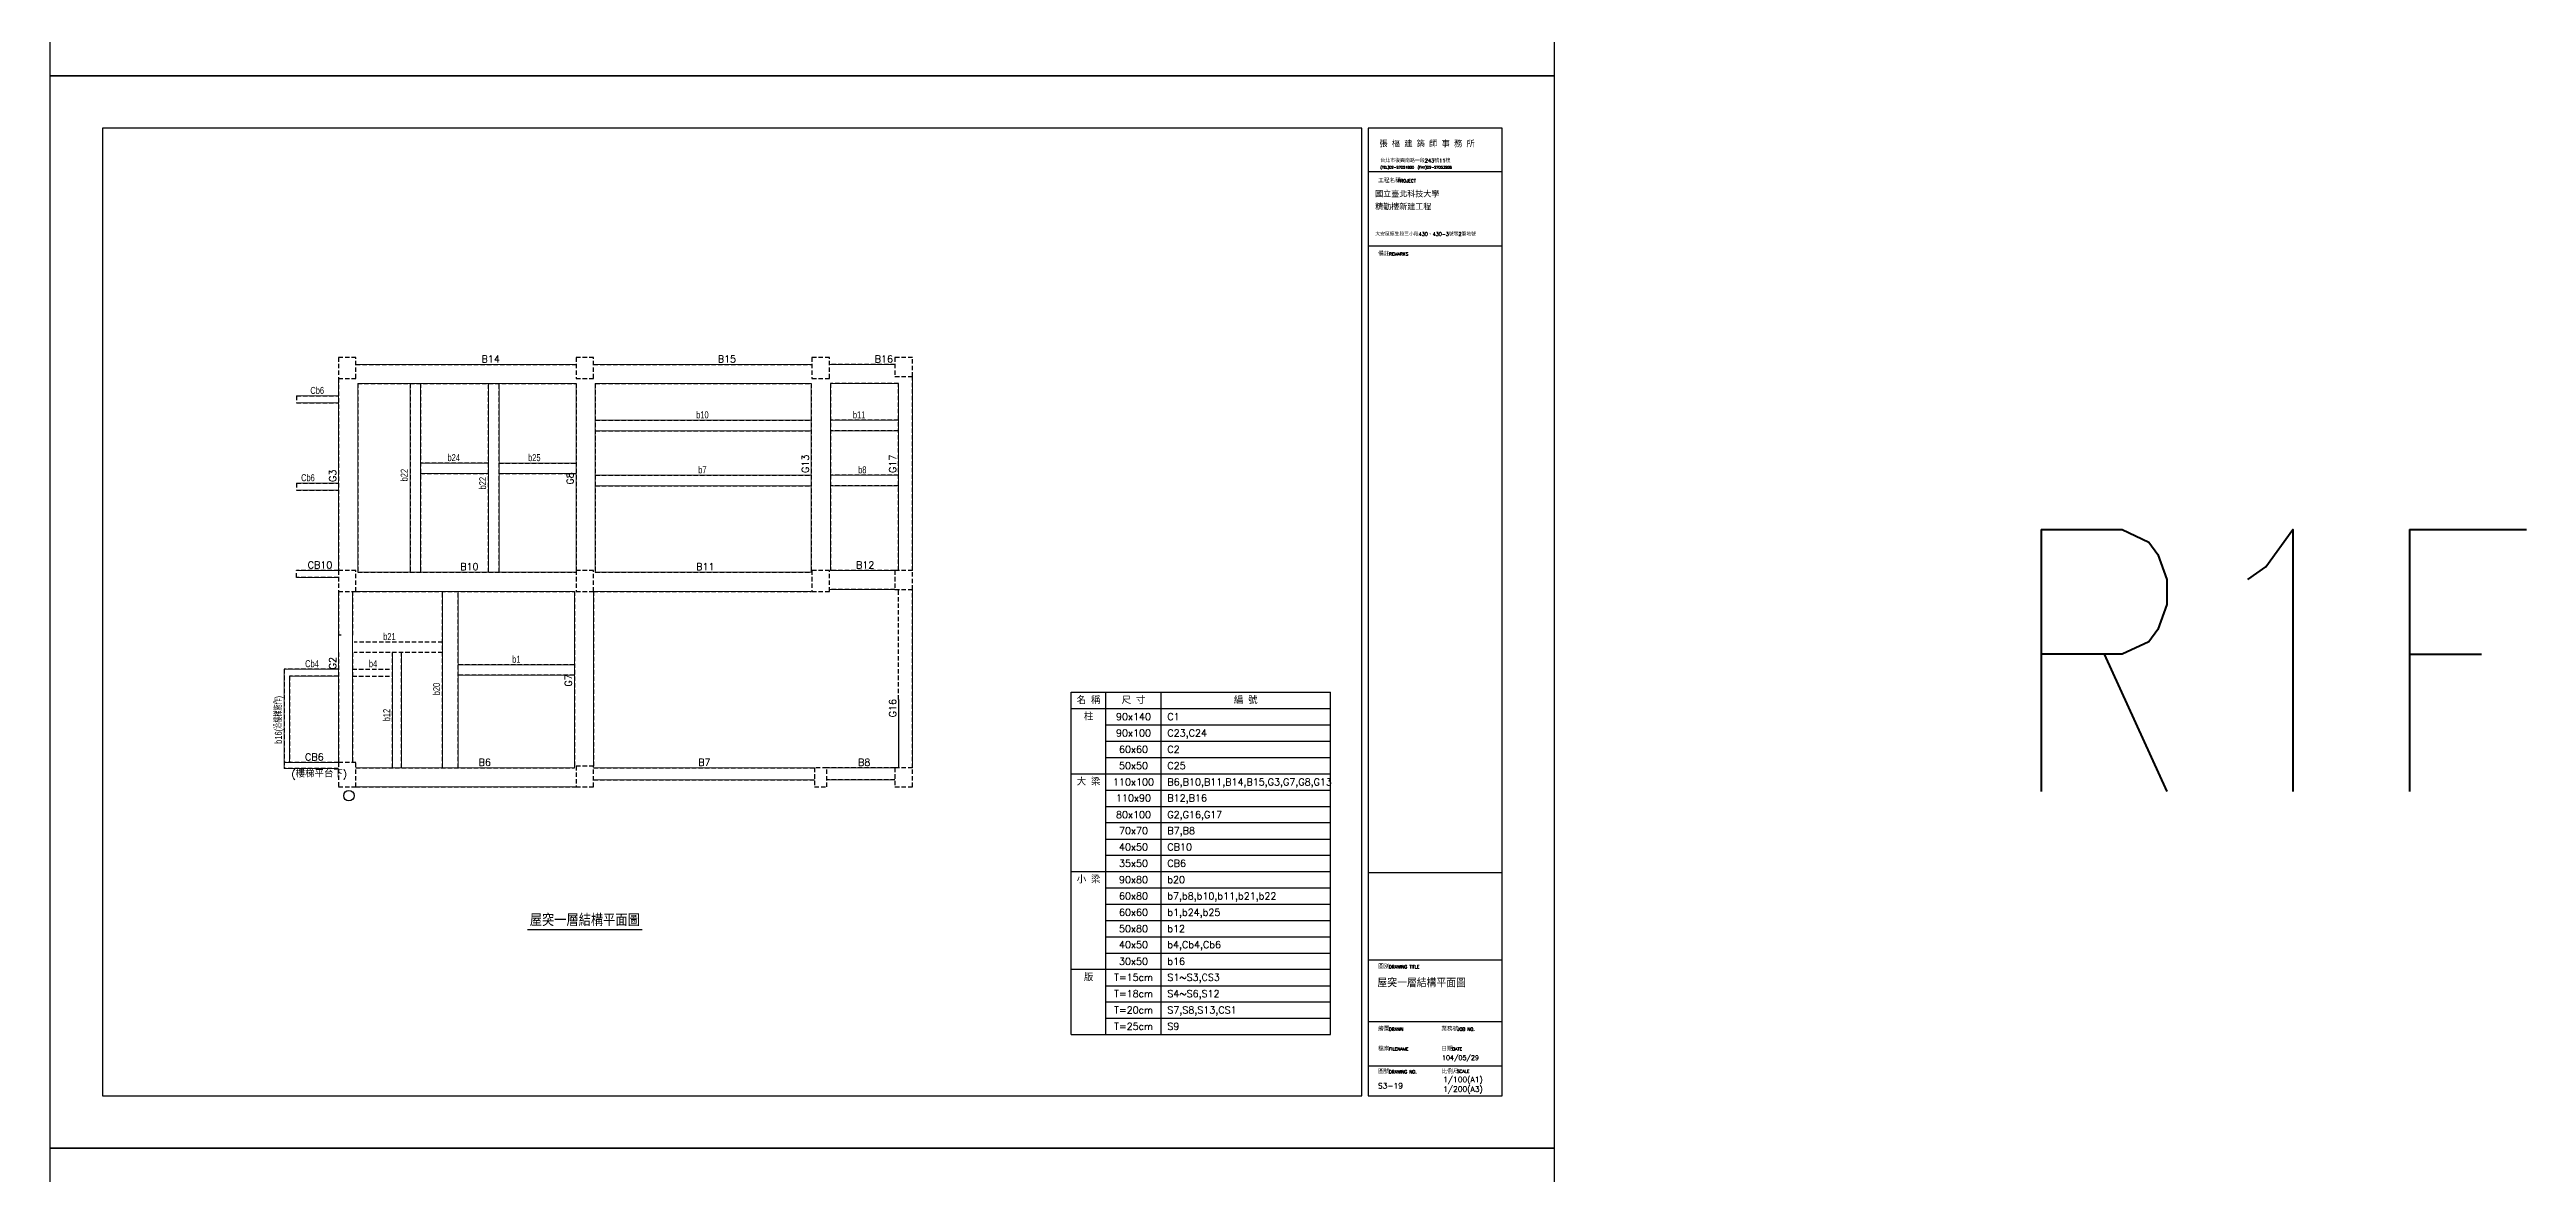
# Model space of a CAD drawing. Header units: millimetres. Extents: x -6716 to 14417, y -6142 to 137521.
# Drawn here: x -2 to 14173, y 5989 to 12431 of the extents above; entities that cross this region are included whole.
import ezdxf
from ezdxf.enums import TextEntityAlignment as Align

# ---------------------------------------------------------------- set-up
doc = ezdxf.new("R2010")
doc.units = ezdxf.units.MM
doc.header["$LTSCALE"] = 100
doc.linetypes.add('CENTER', pattern=[2, 1.25, -0.25, 0.25, -0.25])
doc.linetypes.add('HIDDEN', pattern=[0.375, 0.25, -0.125])
for name, color, linetype in [('0-BEAM01', 4, 'HIDDEN'), ('0-BEAM02', 241, 'HIDDEN'), ('0-COL0', 7, 'HIDDEN'), ('0-NOTES', 7, 'Continuous'), ('0-TEXT01', 4, 'Continuous'), ('0-TEXT02', 241, 'Continuous'), ('0-TEXTN', 4, 'Continuous'), ('0-施工圖框$0$TEXT-圖框', 3, 'Continuous'), ('0-施工圖框$0$圖框', 7, 'Continuous'), ('CTEXT', 7, 'Continuous'), ('TEXT-標題', 3, 'Continuous'), ('TITLE', 7, 'Continuous'), ('剖面', 1, 'Continuous')]:
    doc.layers.add(name, color=color, linetype=linetype)
for name, color, linetype, lineweight in [('RA-Beam-Edge2D', 65, 'Continuous', 15), ('RA-Beam-Name', 2, 'CENTER', 0), ('RA-Floor-Origin', 3, 'Continuous', 30), ('RA-Floor.BoundingBox', 55, 'Continuous', 20)]:
    doc.layers.add(name, color=color, linetype=linetype, lineweight=lineweight)
doc.styles.add('0-施工圖框$0$TXT', font='romans.shx', dxfattribs={"bigfont": 'chineset.shx'})
doc.styles.add('3-AUCAD', font='aucad.shx', dxfattribs={"width": 0.67, "height": 30, "bigfont": 'single.shx'})
doc.styles.add('CHINA', font='romans.shx', dxfattribs={"width": 0.8, "bigfont": 'china.shx'})

msp = doc.modelspace()

# ---------------------------------------------------------------- linework, layer by layer
at = {"layer": '0-BEAM01'}
for p, q in [((1651, 10548), (1651, 9448)), ((1751, 10628), (3011, 10628)), ((1761, 10518), (3011, 10518)), ((1761, 10518), (1761, 9438)), ((3011, 10518), (3011, 9448)), ((3111, 10628), (4361, 10628)), ((3121, 10518), (4356, 10518)), ((3121, 10518), (3121, 9438)), ((4356, 10518), (4356, 9438)), ((4836, 10628), (4461, 10628)), ((4856, 10518), (4466, 10518)), ((4466, 10518), (4466, 9448)), ((4856, 9448), (4856, 10518)), ((4936, 9448), (4936, 10558)), ((1651, 9448), (1411, 9448)), ((1411, 9408), (1411, 9448)), ((1651, 9408), (1411, 9408)), ((1761, 9438), (3011, 9438)), ((3121, 9438), (4356, 9438)), ((4836, 9448), (4466, 9448)), ((1651, 9328), (1651, 9078)), ((1731, 9328), (1731, 9078)), ((1751, 9328), (3001, 9328)), ((3001, 9328), (3001, 8318)), ((3111, 9328), (3111, 8328)), ((3111, 9328), (4356, 9328)), ((4836, 9338), (4461, 9338)), ((4856, 8708), (4856, 9338)), ((4936, 8318), (4936, 9338)), ((1651, 8978), (1651, 8348)), ((1731, 8978), (1731, 8348)), ((1651, 8348), (1341, 8348)), ((1651, 8313), (1341, 8313)), ((1751, 8318), (3001, 8318)), ((3111, 8318), (4376, 8318)), ((3111, 8248), (4376, 8248)), ((4836, 8318), (4446, 8318)), ((4836, 8248), (4446, 8248)), ((1751, 8208), (3011, 8208))]:
    msp.add_line(p, q, dxfattribs=at)
at = {"layer": '0-BEAM01', "linetype": 'Continuous'}
msp.add_line((4856, 8708), (4856, 8318), dxfattribs=at)
at = {"layer": '0-BEAM02'}
for p, q in [((2061, 10518), (2061, 9438)), ((2121, 10518), (2121, 9438)), ((2510, 9438), (2510, 10518)), ((2570, 9438), (2570, 10518)), ((1411, 10448), (1651, 10448)), ((1411, 10448), (1411, 10408)), ((1411, 10408), (1651, 10408)), ((3121, 10308), (4356, 10308)), ((3121, 10248), (4356, 10248)), ((4856, 10308), (4466, 10308)), ((4856, 10248), (4466, 10248)), ((1411, 9948), (1651, 9948)), ((1411, 9948), (1411, 9908)), ((2510, 10063), (2121, 10063)), ((2121, 10003), (2510, 10003)), ((2570, 10063), (3011, 10063)), ((2570, 10003), (3011, 10003)), ((3121, 9993), (4356, 9993)), ((3121, 9933), (4356, 9933)), ((4856, 9993), (4466, 9993)), ((4856, 9933), (4466, 9933)), ((1411, 9908), (1651, 9908)), ((2246, 8318), (2246, 9328)), ((2336, 8318), (2336, 9328)), ((2246, 9038), (1741, 9038)), ((2246, 8978), (1741, 8978)), ((1961, 8318), (1961, 8978)), ((2011, 8318), (2011, 8978)), ((1651, 8883), (1341, 8883)), ((1341, 8883), (1341, 8313)), ((1371, 8843), (1371, 8348)), ((1651, 8843), (1371, 8843)), ((1731, 8883), (1961, 8883)), ((1731, 8843), (1961, 8843)), ((3001, 8908), (2336, 8908)), ((3001, 8848), (2336, 8848))]:
    msp.add_line(p, q, dxfattribs=at)
at = {"layer": '0-COL0'}
for points in [[(1651, 10668), (1651, 10548), (1751, 10548), (1751, 10668), (1651, 10668)], [(3011, 10668), (3011, 10548), (3111, 10548), (3111, 10668), (3011, 10668)], [(4361, 10668), (4361, 10548), (4461, 10548), (4461, 10668), (4361, 10668)], [(4836, 10668), (4836, 10558), (4936, 10558), (4936, 10668), (4836, 10668)], [(1651, 9448), (1651, 9328), (1751, 9328), (1751, 9448), (1651, 9448)], [(3011, 9448), (3011, 9328), (3111, 9328), (3111, 9448), (3011, 9448)], [(4361, 9448), (4361, 9328), (4461, 9328), (4461, 9448), (4361, 9448)], [(4836, 9448), (4836, 9338), (4936, 9338), (4936, 9448), (4836, 9448)], [(1651, 8348), (1651, 8208), (1751, 8208), (1751, 8348), (1651, 8348)], [(3011, 8328), (3011, 8208), (3111, 8208), (3111, 8328), (3011, 8328)], [(4376, 8208), (4446, 8208), (4446, 8318), (4376, 8318), (4376, 8208)], [(4836, 8318), (4836, 8208), (4936, 8208), (4936, 8318), (4836, 8318)]]:
    msp.add_lwpolyline(points, dxfattribs=at)
at = {"layer": '0-NOTES'}
for p, q in [((5844, 6790), (5844, 8750)), ((5844, 8750), (7328, 8750)), ((5844, 8657), (7328, 8657)), ((6043, 6790), (6043, 8750)), ((6359, 6790), (6359, 8750)), ((7328, 6790), (7328, 8750)), ((5844, 8284), (7328, 8284)), ((5844, 7724), (7328, 7724)), ((5844, 7164), (7328, 7164)), ((5844, 6790), (7328, 6790))]:
    msp.add_line(p, q, dxfattribs=at)
at = {"layer": '0-NOTES', "color": 3}
for p, q in [((6043, 8564), (7328, 8564)), ((6043, 8470), (7328, 8470)), ((6043, 8377), (7328, 8377)), ((6043, 8190), (7328, 8190)), ((6043, 8097), (7328, 8097)), ((6043, 8004), (7328, 8004)), ((6043, 7910), (7328, 7910)), ((6043, 7817), (7328, 7817)), ((6043, 7630), (7328, 7630)), ((6043, 7537), (7328, 7537)), ((6043, 7444), (7328, 7444)), ((6043, 7350), (7328, 7350)), ((6043, 7257), (7328, 7257)), ((6043, 7070), (7328, 7070)), ((6043, 6977), (7328, 6977)), ((6043, 6884), (7328, 6884))]:
    msp.add_line(p, q, dxfattribs=at)
at = {"layer": '0-施工圖框$0$圖框', "color": 1}
for p, q in [((8310, 11980), (7544, 11980)), ((7544, 11980), (7544, 7716)), ((8310, 7716), (8310, 11980)), ((8310, 11730), (7544, 11730)), ((8310, 11305), (7544, 11305)), ((7544, 7716), (7544, 6440)), ((8310, 7716), (7544, 7716)), ((8310, 6440), (8310, 7716)), ((8310, 7216), (7544, 7216)), ((8310, 6863), (7544, 6863)), ((8310, 6609), (7544, 6609)), ((7544, 6440), (8310, 6440))]:
    msp.add_line(p, q, dxfattribs=at)
at = {"layer": 'Defpoints'}
for points in [[(0, 12280), (8610, 12280), (8610, 18420), (0, 18420)], [(0, 6140), (8610, 6140), (8610, 12280), (0, 12280)], [(300, 6440), (7508, 6440), (7508, 11980), (300, 11980)], [(0, 0), (8610, 0), (8610, 6140), (0, 6140)]]:
    msp.add_lwpolyline(points, close=True, dxfattribs=at)
at = {"layer": 'RA-Beam-Edge2D'}
for p, q in [((1651, 9448), (1651, 10548)), ((1751, 10628), (3011, 10628)), ((1761, 9438), (1761, 10518)), ((1761, 10518), (3011, 10518)), ((2061, 9438), (2061, 10518)), ((2121, 9438), (2121, 10518)), ((2510, 9438), (2510, 10518)), ((2570, 9438), (2570, 10518)), ((3011, 9448), (3011, 10518)), ((3111, 10628), (4361, 10628)), ((3121, 9438), (3121, 10518)), ((3121, 10518), (4356, 10518)), ((4356, 9438), (4356, 10518)), ((4461, 10628), (4836, 10628)), ((4466, 9448), (4466, 10518)), ((4466, 10518), (4856, 10518)), ((4856, 9448), (4856, 10518)), ((4936, 9448), (4936, 10558)), ((1411, 10448), (1651, 10448)), ((1411, 10408), (1651, 10408)), ((3121, 10308), (4356, 10308)), ((3121, 10248), (4356, 10248)), ((4466, 10308), (4856, 10308)), ((4466, 10248), (4856, 10248)), ((1411, 9948), (1651, 9948)), ((2121, 10063), (2510, 10063)), ((2121, 10003), (2510, 10003)), ((2570, 10063), (3011, 10063)), ((2570, 10003), (3011, 10003)), ((3121, 9993), (4356, 9993)), ((3121, 9933), (4356, 9933)), ((4466, 9993), (4856, 9993)), ((4466, 9933), (4856, 9933)), ((1411, 9908), (1651, 9908)), ((1411, 9448), (1651, 9448)), ((1411, 9408), (1651, 9408)), ((1761, 9438), (3011, 9438)), ((3121, 9438), (4356, 9438)), ((4466, 9448), (4836, 9448)), ((1751, 9328), (3001, 9328)), ((2246, 8318), (2246, 9328)), ((2336, 8318), (2336, 9328)), ((3001, 8318), (3001, 9328)), ((3111, 8328), (3111, 9328)), ((3111, 9328), (4356, 9328)), ((4461, 9338), (4836, 9338)), ((4936, 8318), (4936, 9338)), ((1961, 8318), (1961, 8978)), ((2011, 8318), (2011, 8978)), ((1341, 8313), (1341, 8883)), ((1341, 8883), (1651, 8883)), ((1371, 8348), (1371, 8843)), ((1371, 8843), (1651, 8843)), ((2336, 8908), (3001, 8908)), ((2336, 8848), (3001, 8848)), ((4856, 8318), (4856, 8708)), ((1341, 8348), (1651, 8348)), ((1341, 8313), (1651, 8313)), ((1751, 8318), (3001, 8318)), ((3111, 8318), (4376, 8318)), ((3111, 8248), (4376, 8248)), ((4446, 8318), (4836, 8318)), ((4446, 8248), (4836, 8248)), ((1751, 8208), (3011, 8208))]:
    msp.add_line(p, q, dxfattribs=at)
for points in [[(1651, 8348), (1651, 9328), (1651, 9078), (1651, 9328)], [(1731, 8348), (1731, 9328), (1731, 9078), (1731, 9328)]]:
    msp.add_lwpolyline(points, dxfattribs=at)
at = {"layer": 'RA-Floor-Origin'}
msp.add_circle((1711, 8158), 30, dxfattribs=at)
at = {"layer": 'RA-Floor.BoundingBox', "const_width": 5}
for points in [[(0, 18420), (8610, 18420), (8610, 12280), (0, 12280)], [(0, 12280), (8610, 12280), (8610, 6140), (0, 6140)], [(0, 6140), (8610, 6140), (8610, 0), (0, 0)]]:
    msp.add_lwpolyline(points, close=True, dxfattribs=at)
at = {"layer": 'TITLE', "color": 1}
msp.add_line((2732, 7391), (3390, 7391), dxfattribs=at)
at = {"layer": '剖面'}
msp.add_lwpolyline([(1666, 9078), (1651, 9078)], dxfattribs=at)

# ---------------------------------------------------------------- texts
at = {"color": 2, "lineweight": 25, "style": 'CHINA', "width": 0.8}
msp.add_text('R1F', height=1500, dxfattribs=at).set_placement((14224, 8182), align=Align.RIGHT)
at = {"layer": '0-TEXT01', "style": '0-施工圖框$0$TXT'}
msp.add_text('(樓梯平台下)', height=40, dxfattribs=at).set_placement((1382, 8263))
at = {"layer": '0-TEXT02', "style": '3-AUCAD', "width": 0.67}
msp.add_text('b21', height=40, dxfattribs=at).set_placement((1907, 9049))
at = {"layer": '0-TEXTN', "style": '0-施工圖框$0$TXT'}
for s, p in [('名 稱', (5944, 8704)), ('尺 寸', (6201, 8704)), ('編 號', (6843, 8704)), ('柱', (5944, 8610)), ('90x140', (6201, 8610)), ('90x100', (6201, 8517)), ('60x60', (6201, 8424)), ('大 梁', (5944, 8237)), ('110x100', (6201, 8237)), ('50x50', (6201, 8330)), ('110x90', (6201, 8144)), ('80x100', (6201, 8050)), ('70x70', (6201, 7957)), ('40x50', (6201, 7864)), ('小 梁', (5944, 7677)), ('35x50', (6201, 7770)), ('90x80', (6201, 7677)), ('60x80', (6201, 7584)), ('50x80', (6201, 7397)), ('60x60', (6201, 7490)), ('40x50', (6201, 7304)), ('30x50', (6201, 7210)), ('版', (5944, 7117)), ('T=15cm', (6201, 7117)), ('T=18cm', (6201, 7024)), ('T=20cm', (6201, 6930)), ('T=25cm', (6201, 6837))]:
    msp.add_text(s, height=40, dxfattribs=at).set_placement(p, align=Align.MIDDLE_CENTER)
for s, p in [('C1', (6395, 8590)), ('C23,C24', (6395, 8497)), ('C2', (6395, 8404)), ('C25', (6395, 8310)), ('B6,B10,B11,B14,B15,G3,G7,G8,G13', (6395, 8217)), ('B12,B16', (6395, 8124)), ('G2,G16,G17', (6395, 8030)), ('B7,B8', (6395, 7937)), ('CB10', (6395, 7844)), ('CB6', (6395, 7750)), ('b20', (6395, 7657)), ('b7,b8,b10,b11,b21,b22', (6395, 7564)), ('b1,b24,b25', (6395, 7470)), ('b12', (6395, 7377)), ('b4,Cb4,Cb6', (6395, 7284)), ('b16', (6395, 7190)), ('S1~S3,CS3', (6395, 7097)), ('S4~S6,S12', (6395, 7004)), ('S7,S8,S13,CS1', (6395, 6910)), ('S9', (6395, 6817))]:
    msp.add_text(s, height=40, dxfattribs=at).set_placement(p)
at = {"layer": '0-施工圖框$0$TEXT-圖框', "color": 3, "style": '0-施工圖框$0$TXT'}
msp.add_text('104/05/29', height=26.9, dxfattribs=at).set_placement((7966, 6644))
at = {"layer": '0-施工圖框$0$圖框', "color": 4, "style": '0-施工圖框$0$TXT'}
for s, height, p in [('張 樞 建 築 師 事 務 所', 35, (7608, 11872)), ('台北市復興南路一段243號11樓', 21, (7613, 11785)), ('(TEL)02-27051800  (FAX)02-27053208', 14.7, (7614, 11749)), ('工程名稱', 24, (7601, 11669)), ('PROJECT', 18, (7712, 11670)), ('備註', 24, (7601, 11250)), ('REMARKS', 18, (7663, 11251)), ('圖別', 24, (7601, 7168)), ('DRAWING TITLE', 18, (7663, 7169)), ('繪圖', 24, (7601, 6811)), ('DRAWN', 18, (7663, 6812)), ('業務號', 24, (7963, 6811)), ('JOB NO.', 18, (8054, 6812)), ('檔案', 24, (7601, 6697)), ('FILENAME', 18, (7663, 6698)), ('日期', 24, (7963, 6697)), ('DATE', 18, (8025, 6698)), ('圖號', 24, (7601, 6567)), ('DRAWING NO.', 18, (7663, 6568)), ('比例尺', 24, (7964, 6567)), ('SCALE', 18, (8051, 6571))]:
    msp.add_text(s, height=height, dxfattribs=at).set_placement(p)
at = {"layer": '0-施工圖框$0$圖框', "color": 3, "style": '0-施工圖框$0$TXT'}
for s, height, p in [('精勤樓新建工程', 34, (7584, 11512)), ('國立臺北科技大學', 34, (7584, 11585)), ('大安區懷生段三小段430、430-3號等2筆地號', 20.41, (7585, 11364))]:
    msp.add_text(s, height=height, dxfattribs=at).set_placement(p)
at = {"layer": 'CTEXT', "style": '0-施工圖框$0$TXT'}
msp.add_text('屋突一層結構平面圖', height=70, dxfattribs=at).set_placement((3061, 7411), align=Align.CENTER)
at = {"layer": 'RA-Beam-Name', "style": '0-施工圖框$0$TXT'}
for s, p in [('B14', (2470, 10639)), ('B15', (3822, 10639)), ('B16', (4720, 10639)), ('CB10', (1475, 9459)), ('B12', (4613, 9459)), ('B10', (2348, 9449)), ('B11', (3698, 9449)), ('CB6', (1460, 8359)), ('B6', (2453, 8329)), ('B7', (3710, 8329)), ('B8', (4625, 8329))]:
    msp.add_text(s, height=40, dxfattribs=at).set_placement(p)
at = {"layer": 'RA-Beam-Name', "style": '3-AUCAD', "width": 0.67}
for s, p in [('Cb6', (1490, 10459)), ('b10', (3698, 10319)), ('b11', (4595, 10319)), ('b24', (2275, 10074)), ('b25', (2736, 10074)), ('Cb6', (1437, 9959)), ('b7', (3710, 10004)), ('b8', (4625, 10004)), ('Cb4', (1460, 8894)), ('b4', (1825, 8894)), ('b1', (2645, 8919))]:
    msp.add_text(s, height=40, dxfattribs=at).set_placement(p)
at = {"layer": 'RA-Beam-Name', "style": '0-施工圖框$0$TXT'}
for s, p in [('G13', (4342, 10006)), ('G17', (4842, 10006)), ('G3', (1637, 9955)), ('G8', (2997, 9940)), ('G2', (1637, 8882)), ('G7', (2987, 8783)), ('G16', (4842, 8607))]:
    msp.add_text(s, height=40, rotation=90, dxfattribs=at).set_placement(p)
at = {"layer": 'RA-Beam-Name', "style": '3-AUCAD', "width": 0.67}
for s, p in [('b22', (2047, 9958)), ('b22', (2496, 9912)), ('b20', (2232, 8733)), ('b16(沿樓梯施作)', (1327, 8455)), ('b12', (1947, 8584))]:
    msp.add_text(s, height=40, rotation=90, dxfattribs=at).set_placement(p)
at = {"layer": 'TEXT-標題', "ltscale": 200, "style": '0-施工圖框$0$TXT'}
for s, height, p in [('屋突一層結構平面圖', 45, (7597, 7062)), ('1/100(A1)', 31.5, (7973, 6517)), ('S3-19', 31.5, (7600, 6481)), ('1/200(A3)', 31.5, (7973, 6462))]:
    msp.add_text(s, height=height, dxfattribs=at).set_placement(p)

doc.saveas('drawing.dxf')
